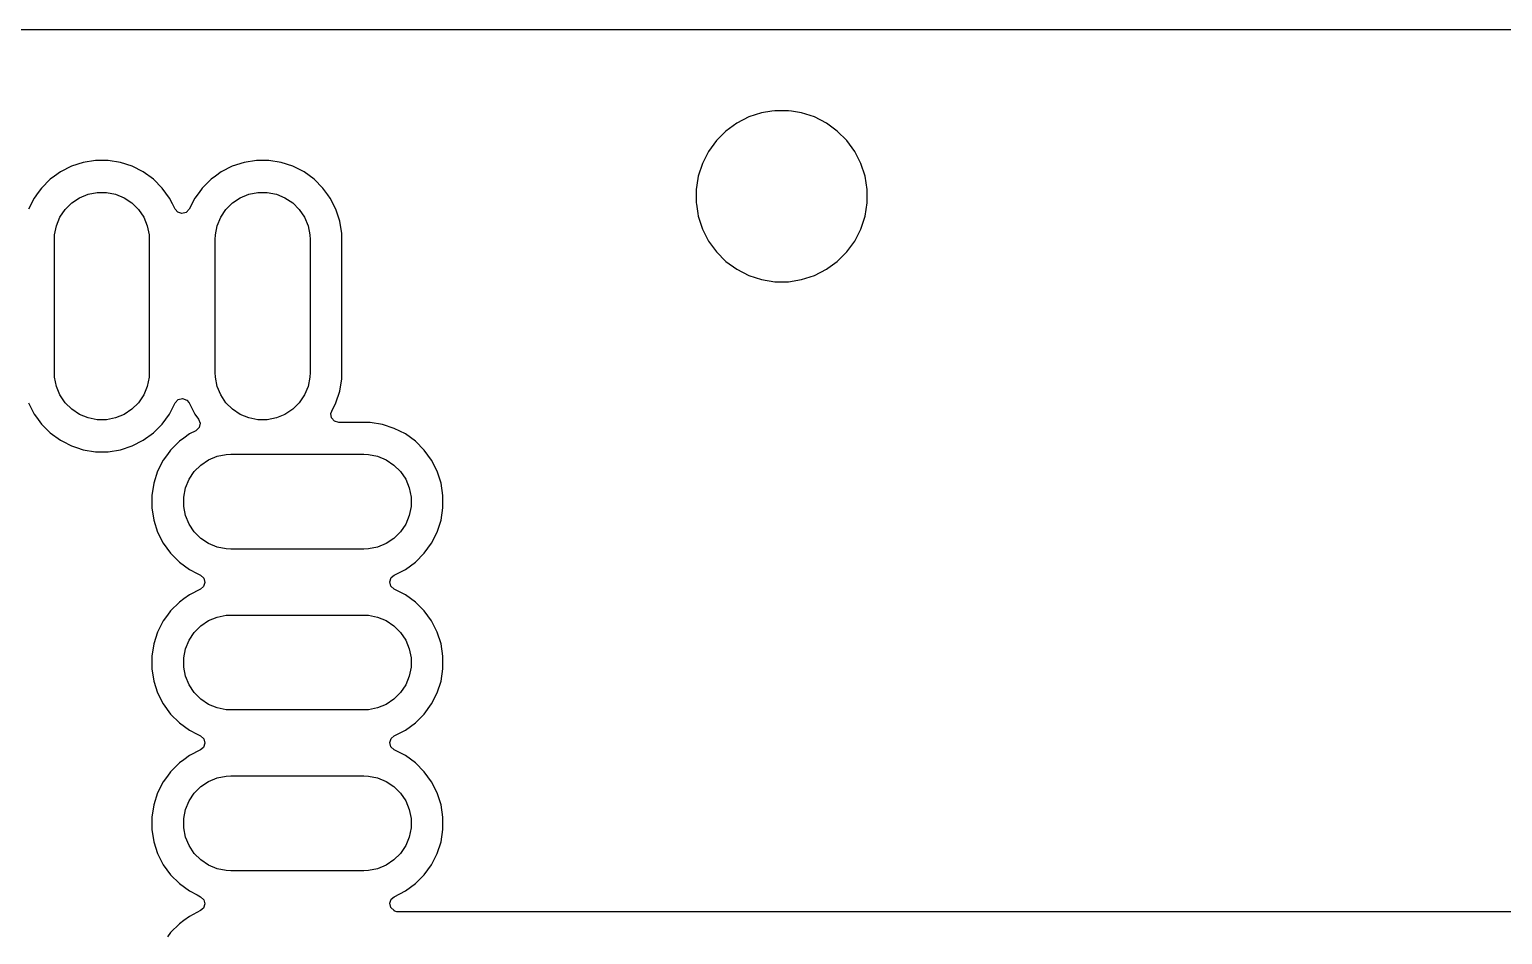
# Model space of a CAD drawing. Extents: x 101 to 185, y -154 to -35.
# Drawn here: x 119.08 to 142.36, y -49.76 to -35.47 of the extents above; entities that cross this region are included whole.
import ezdxf

# ---------------------------------------------------------------- set-up
doc = ezdxf.new("R2010")
doc.units = 0
doc.layers.add('BLACK', color=7, linetype='CONTINUOUS')

msp = doc.modelspace()

# ---------------------------------------------------------------- linework, layer by layer
at = {"layer": 'BLACK', "linetype": 'CONTINUOUS'}
for p, q in [((100.9741, -35.4659), (184.7251, -35.4659)), ((130.813792, -36.757208), (130.65251, -36.782753)), ((130.862463, -36.7495), (130.813792, -36.757208)), ((131.075037, -36.7495), (130.862463, -36.7495)), ((131.123707, -36.757208), (131.075037, -36.7495)), ((131.28499, -36.782753), (131.123707, -36.757208)), ((130.260929, -36.944951), (130.088963, -37.06989)), ((130.450335, -36.848444), (130.260929, -36.944951)), ((130.65251, -36.782753), (130.450335, -36.848444)), ((131.284991, -36.782753), (131.28499, -36.782753)), ((131.284993, -36.782754), (131.284991, -36.782753)), ((131.487162, -36.848443), (131.284993, -36.782754)), ((131.487163, -36.848443), (131.487162, -36.848443)), ((131.487164, -36.848444), (131.487163, -36.848443)), ((131.67657, -36.944951), (131.487164, -36.848444)), ((131.848536, -37.06989), (131.67657, -36.944951)), ((129.93864, -37.220213), (129.813701, -37.392179)), ((130.088963, -37.06989), (129.93864, -37.220213)), ((131.998859, -37.220213), (131.848536, -37.06989)), ((132.123798, -37.392179), (131.998859, -37.220213)), ((129.813701, -37.392179), (129.717194, -37.581585)), ((132.123799, -37.392181), (132.123798, -37.392179)), ((132.123801, -37.392184), (132.123799, -37.392181)), ((132.220307, -37.581588), (132.123801, -37.392184)), ((119.74727, -37.627117), (119.571894, -37.716476)), ((119.934473, -37.56629), (119.74727, -37.627117)), ((120.128878, -37.5355), (119.934473, -37.56629)), ((120.128883, -37.5355), (120.128878, -37.5355)), ((120.325717, -37.5355), (120.128883, -37.5355)), ((120.325722, -37.5355), (120.325717, -37.5355)), ((120.520126, -37.56629), (120.325722, -37.5355)), ((120.707329, -37.627117), (120.520126, -37.56629)), ((120.882705, -37.716476), (120.707329, -37.627117)), ((122.28727, -37.627117), (122.111894, -37.716476)), ((122.474473, -37.56629), (122.28727, -37.627117)), ((122.668878, -37.5355), (122.474473, -37.56629)), ((122.668883, -37.5355), (122.668878, -37.5355)), ((122.865717, -37.5355), (122.668883, -37.5355)), ((122.865722, -37.5355), (122.865717, -37.5355)), ((123.060126, -37.56629), (122.865722, -37.5355)), ((123.247329, -37.627117), (123.060126, -37.56629)), ((123.422705, -37.716476), (123.247329, -37.627117)), ((129.717194, -37.581585), (129.651503, -37.78376)), ((132.285996, -37.783757), (132.220307, -37.581588)), ((119.412651, -37.832174), (119.273474, -37.971351)), ((119.412652, -37.832174), (119.412651, -37.832174)), ((119.412654, -37.832172), (119.412652, -37.832174)), ((119.481041, -37.782485), (119.412654, -37.832172)), ((119.571894, -37.716476), (119.481041, -37.782485)), ((121.041946, -37.832172), (120.882705, -37.716476)), ((121.181128, -37.971354), (121.041946, -37.832172)), ((121.952651, -37.832174), (121.813474, -37.971351)), ((121.952652, -37.832174), (121.952651, -37.832174)), ((121.952654, -37.832172), (121.952652, -37.832174)), ((122.021041, -37.782485), (121.952654, -37.832172)), ((122.111894, -37.716476), (122.021041, -37.782485)), ((123.581946, -37.832172), (123.422705, -37.716476)), ((123.721128, -37.971354), (123.581946, -37.832172)), ((129.628818, -37.926987), (129.61825, -37.993713)), ((129.651503, -37.78376), (129.628818, -37.926987)), ((132.31925, -37.993713), (132.285996, -37.783757)), ((119.157776, -38.130594), (119.067785, -38.307213)), ((119.223785, -38.039741), (119.157776, -38.130594)), ((119.273472, -37.971354), (119.223785, -38.039741)), ((119.273474, -37.971352), (119.273472, -37.971354)), ((119.273474, -37.971351), (119.273474, -37.971352)), ((119.751505, -38.206242), (119.873752, -38.124559)), ((119.873752, -38.124559), (120.009586, -38.068295)), ((120.009586, -38.068295), (120.153787, -38.039611)), ((120.153787, -38.039611), (120.300813, -38.039611)), ((120.300813, -38.039611), (120.445014, -38.068295)), ((120.445014, -38.068295), (120.580848, -38.124559)), ((120.580848, -38.124559), (120.703095, -38.206242)), ((121.296824, -38.130595), (121.181128, -37.971354)), ((121.343187, -38.221588), (121.296824, -38.130595)), ((121.697776, -38.130594), (121.607785, -38.307213)), ((121.763785, -38.039741), (121.697776, -38.130594)), ((121.813472, -37.971354), (121.763785, -38.039741)), ((121.813474, -37.971352), (121.813472, -37.971354)), ((121.813474, -37.971351), (121.813474, -37.971352)), ((122.291505, -38.206242), (122.413752, -38.124559)), ((122.413752, -38.124559), (122.549586, -38.068295)), ((122.549586, -38.068295), (122.693787, -38.039611)), ((122.693787, -38.039611), (122.840813, -38.039611)), ((122.840813, -38.039611), (122.985014, -38.068295)), ((122.985014, -38.068295), (123.120848, -38.124559)), ((123.120848, -38.124559), (123.243095, -38.206242)), ((123.737373, -37.993713), (123.721128, -37.971354)), ((123.798599, -38.077984), (123.737373, -37.993713)), ((123.836823, -38.130594), (123.798599, -38.077984)), ((123.926182, -38.30597), (123.836823, -38.130594)), ((129.61825, -37.993713), (129.61825, -38.206287)), ((132.31925, -38.206287), (132.31925, -37.993713)), ((119.565859, -38.432452), (119.647542, -38.310205)), ((119.647542, -38.310205), (119.751505, -38.206242)), ((120.703095, -38.206242), (120.807058, -38.310205)), ((120.807058, -38.310205), (120.888741, -38.432452)), ((121.386815, -38.307213), (121.343187, -38.221588)), ((121.425855, -38.352267), (121.386815, -38.307213)), ((121.49199, -38.374804), (121.425855, -38.352267)), ((121.559811, -38.358009), (121.49199, -38.374804)), ((121.607785, -38.307213), (121.559811, -38.358009)), ((122.105859, -38.432452), (122.187542, -38.310205)), ((122.187542, -38.310205), (122.291505, -38.206242)), ((123.243095, -38.206242), (123.347058, -38.310205)), ((123.347058, -38.310205), (123.428741, -38.432452)), ((123.987009, -38.493173), (123.926182, -38.30597)), ((129.61825, -38.206287), (129.621583, -38.227331)), ((129.621583, -38.227331), (129.64494, -38.374804)), ((129.64494, -38.374804), (129.651504, -38.416243)), ((132.285996, -38.416243), (132.31925, -38.206287)), ((119.480911, -38.712487), (119.509595, -38.568286)), ((119.509595, -38.568286), (119.565859, -38.432452)), ((120.888741, -38.432452), (120.945005, -38.568286)), ((120.945005, -38.568286), (120.973689, -38.712487)), ((122.020911, -38.712487), (122.049595, -38.568286)), ((122.049595, -38.568286), (122.105859, -38.432452)), ((123.428741, -38.432452), (123.485005, -38.568286)), ((123.485005, -38.568286), (123.513689, -38.712487)), ((124.0178, -38.687577), (123.987009, -38.493173)), ((129.651504, -38.416243), (129.717192, -38.61841)), ((129.717192, -38.61841), (129.717194, -38.618414)), ((129.717194, -38.618414), (129.813701, -38.80782)), ((132.123801, -38.807816), (132.220307, -38.618412)), ((132.220307, -38.618412), (132.285996, -38.416243)), ((119.4773, -38.786), (119.480911, -38.712487)), ((119.4773, -40.886), (119.4773, -38.786)), ((120.973689, -38.712487), (120.9773, -38.786)), ((120.9773, -38.786), (120.9773, -40.886)), ((122.0173, -38.786), (122.020911, -38.712487)), ((122.0173, -40.886), (122.0173, -38.786)), ((123.513689, -38.712487), (123.5173, -38.786)), ((123.5173, -38.786), (123.5173, -40.886)), ((124.0178, -40.984422), (124.0178, -38.687577)), ((129.813701, -38.80782), (129.93864, -38.979786)), ((131.998859, -38.979786), (132.123798, -38.80782)), ((132.123797, -38.80782), (132.123801, -38.807816)), ((132.123798, -38.80782), (132.123797, -38.80782)), ((129.93864, -38.979786), (130.088963, -39.130109)), ((131.848542, -39.130104), (131.998854, -38.979792)), ((131.998854, -38.979792), (131.998856, -38.979788)), ((131.998856, -38.979788), (131.998859, -38.979786)), ((130.088963, -39.130109), (130.260929, -39.255048)), ((130.260929, -39.255048), (130.260931, -39.255049)), ((130.260931, -39.255049), (130.260934, -39.255051)), ((130.260934, -39.255051), (130.450338, -39.351557)), ((131.487162, -39.351557), (131.676566, -39.255051)), ((131.676566, -39.255051), (131.698539, -39.239086)), ((131.698539, -39.239086), (131.848536, -39.130109)), ((131.848536, -39.130109), (131.848538, -39.130106)), ((131.848538, -39.130106), (131.848542, -39.130104)), ((130.450338, -39.351557), (130.652507, -39.417246)), ((130.652507, -39.417246), (130.862463, -39.4505)), ((130.862463, -39.4505), (130.862464, -39.4505)), ((130.862464, -39.4505), (131.075036, -39.4505)), ((131.075036, -39.4505), (131.075037, -39.4505)), ((131.075037, -39.4505), (131.284993, -39.417246)), ((131.284993, -39.417246), (131.487162, -39.351557)), ((119.480911, -40.959513), (119.4773, -40.886)), ((119.509595, -41.103714), (119.480911, -40.959513)), ((120.973689, -40.959513), (120.945005, -41.103714)), ((120.9773, -40.886), (120.973689, -40.959513)), ((122.020911, -40.959513), (122.0173, -40.886)), ((122.049595, -41.103714), (122.020911, -40.959513)), ((123.513689, -40.959513), (123.485005, -41.103714)), ((123.5173, -40.886), (123.513689, -40.959513)), ((119.565859, -41.239548), (119.509595, -41.103714)), ((120.945005, -41.103714), (120.888741, -41.239548)), ((122.105859, -41.239548), (122.049595, -41.103714)), ((123.485005, -41.103714), (123.428741, -41.239548)), ((123.926184, -41.366025), (123.987009, -41.178826)), ((123.987009, -41.178826), (124.0178, -40.984422)), ((119.067785, -41.364787), (119.157774, -41.541403)), ((119.647542, -41.361795), (119.565859, -41.239548)), ((119.751505, -41.465758), (119.647542, -41.361795)), ((120.807058, -41.361795), (120.703095, -41.465758)), ((120.888741, -41.239548), (120.807058, -41.361795)), ((121.296824, -41.541405), (121.386184, -41.366025)), ((121.386184, -41.366025), (121.386815, -41.364787)), ((121.386815, -41.364787), (121.434789, -41.31399)), ((121.434789, -41.31399), (121.50261, -41.297195)), ((121.50261, -41.297195), (121.568745, -41.319732)), ((121.568745, -41.319732), (121.607785, -41.364787)), ((121.607785, -41.364787), (121.697774, -41.541403)), ((122.187542, -41.361795), (122.105859, -41.239548)), ((122.291505, -41.465758), (122.187542, -41.361795)), ((123.347058, -41.361795), (123.243095, -41.465758)), ((123.428741, -41.239548), (123.347058, -41.361795)), ((123.860364, -41.495205), (123.926182, -41.366029)), ((123.926182, -41.366028), (123.926184, -41.366025)), ((123.926182, -41.366029), (123.926182, -41.366028)), ((119.157774, -41.541403), (119.192534, -41.589246)), ((119.192534, -41.589246), (119.273472, -41.700646)), ((119.873752, -41.547441), (119.751505, -41.465758)), ((120.009586, -41.603705), (119.873752, -41.547441)), ((120.153787, -41.632389), (120.009586, -41.603705)), ((120.300813, -41.632389), (120.153787, -41.632389)), ((120.445014, -41.603705), (120.300813, -41.632389)), ((120.580848, -41.547441), (120.445014, -41.603705)), ((120.703095, -41.465758), (120.580848, -41.547441)), ((121.181128, -41.700646), (121.296824, -41.541405)), ((121.697774, -41.541403), (121.756301, -41.621957)), ((121.756301, -41.621957), (121.779781, -41.687763)), ((122.413752, -41.547441), (122.291505, -41.465758)), ((122.549586, -41.603705), (122.413752, -41.547441)), ((122.693787, -41.632389), (122.549586, -41.603705)), ((122.840813, -41.632389), (122.693787, -41.632389)), ((122.985014, -41.603705), (122.840813, -41.632389)), ((123.120848, -41.547441), (122.985014, -41.603705)), ((123.243095, -41.465758), (123.120848, -41.547441)), ((123.848111, -41.533853), (123.860364, -41.495205)), ((123.858055, -41.603011), (123.848111, -41.533853)), ((123.90381, -41.655815), (123.858055, -41.603011)), ((123.970849, -41.6755), (123.90381, -41.655815)), ((119.273472, -41.700646), (119.412654, -41.839828)), ((119.412654, -41.839828), (119.571895, -41.955524)), ((120.882705, -41.955524), (121.041946, -41.839828)), ((121.041946, -41.839828), (121.181128, -41.700646)), ((121.611894, -41.856476), (121.521041, -41.922485)), ((121.712278, -41.805328), (121.611894, -41.856476)), ((121.71385, -41.804512), (121.712278, -41.805328)), ((121.763956, -41.755817), (121.71385, -41.804512)), ((121.779781, -41.687763), (121.763956, -41.755817)), ((124.465717, -41.6755), (123.970849, -41.6755)), ((124.465722, -41.6755), (124.465717, -41.6755)), ((124.660126, -41.70629), (124.465722, -41.6755)), ((124.847329, -41.767117), (124.660126, -41.70629)), ((125.022705, -41.856476), (124.847329, -41.767117)), ((125.181946, -41.972172), (125.022705, -41.856476)), ((119.571895, -41.955524), (119.604569, -41.972172)), ((119.604569, -41.972172), (119.74727, -42.044882)), ((119.74727, -42.044882), (119.747272, -42.044882)), ((119.747272, -42.044882), (119.747275, -42.044884)), ((119.747275, -42.044884), (119.82723, -42.070863)), ((119.82723, -42.070863), (119.934473, -42.105709)), ((119.934473, -42.105709), (120.128878, -42.1365)), ((120.325722, -42.1365), (120.520126, -42.105709)), ((120.520126, -42.105709), (120.707325, -42.044884)), ((120.707325, -42.044884), (120.882705, -41.955524)), ((121.313472, -42.111354), (121.263785, -42.179741)), ((121.313474, -42.111352), (121.313472, -42.111354)), ((121.452651, -41.972174), (121.313474, -42.111351)), ((121.313474, -42.111351), (121.313474, -42.111352)), ((121.452652, -41.972174), (121.452651, -41.972174)), ((121.452654, -41.972172), (121.452652, -41.972174)), ((121.521041, -41.922485), (121.452654, -41.972172)), ((125.321128, -42.111354), (125.181946, -41.972172)), ((125.436823, -42.270594), (125.321128, -42.111354)), ((120.128878, -42.1365), (120.128883, -42.1365)), ((120.128883, -42.1365), (120.325722, -42.1365)), ((121.197776, -42.270594), (121.108417, -42.44597)), ((121.263785, -42.179741), (121.197776, -42.270594)), ((121.687542, -42.450205), (121.791505, -42.346242)), ((121.791505, -42.346242), (121.913752, -42.264559)), ((121.913752, -42.264559), (122.049586, -42.208295)), ((122.049586, -42.208295), (122.193787, -42.179611)), ((122.193787, -42.179611), (122.2673, -42.176)), ((122.2673, -42.176), (124.3673, -42.176)), ((124.3673, -42.176), (124.440813, -42.179611)), ((124.440813, -42.179611), (124.585014, -42.208295)), ((124.585014, -42.208295), (124.720848, -42.264559)), ((124.720848, -42.264559), (124.843095, -42.346242)), ((124.843095, -42.346242), (124.947058, -42.450205)), ((125.526182, -42.44597), (125.436823, -42.270594)), ((121.108417, -42.44597), (121.04759, -42.633173)), ((121.549595, -42.708286), (121.605859, -42.572452)), ((121.605859, -42.572452), (121.687542, -42.450205)), ((124.947058, -42.450205), (125.028741, -42.572452)), ((125.028741, -42.572452), (125.085005, -42.708286)), ((125.587009, -42.633173), (125.526182, -42.44597)), ((121.04759, -42.633173), (121.0168, -42.827577)), ((121.520911, -42.852487), (121.549595, -42.708286)), ((125.085005, -42.708286), (125.113689, -42.852487)), ((125.6178, -42.827577), (125.587009, -42.633173)), ((121.0168, -42.827577), (121.0168, -43.024422)), ((121.0168, -43.024422), (121.04759, -43.218826)), ((121.520911, -42.999513), (121.520911, -42.852487)), ((121.549595, -43.143714), (121.520911, -42.999513)), ((125.113689, -42.999513), (125.085005, -43.143714)), ((125.113689, -42.852487), (125.113689, -42.999513)), ((125.587009, -43.218826), (125.6178, -43.024422)), ((125.6178, -43.024422), (125.6178, -42.827577)), ((121.04759, -43.218826), (121.108417, -43.406029)), ((121.605859, -43.279548), (121.549595, -43.143714)), ((121.687542, -43.401795), (121.605859, -43.279548)), ((125.028741, -43.279548), (124.947058, -43.401795)), ((125.085005, -43.143714), (125.028741, -43.279548)), ((125.526184, -43.406025), (125.587009, -43.218826)), ((121.108417, -43.406029), (121.197776, -43.581405)), ((121.791505, -43.505758), (121.687542, -43.401795)), ((121.913752, -43.587441), (121.791505, -43.505758)), ((124.843095, -43.505758), (124.720848, -43.587441)), ((124.947058, -43.401795), (124.843095, -43.505758)), ((125.436824, -43.581405), (125.526184, -43.406025)), ((121.197776, -43.581405), (121.313472, -43.740646)), ((121.313472, -43.740646), (121.452654, -43.879828)), ((122.049586, -43.643705), (121.913752, -43.587441)), ((122.193787, -43.672389), (122.049586, -43.643705)), ((122.2673, -43.676), (122.193787, -43.672389)), ((124.3673, -43.676), (122.2673, -43.676)), ((124.440813, -43.672389), (124.3673, -43.676)), ((124.585014, -43.643705), (124.440813, -43.672389)), ((124.720848, -43.587441), (124.585014, -43.643705)), ((125.181946, -43.879828), (125.321128, -43.740646)), ((125.321128, -43.740646), (125.436824, -43.581405)), ((121.452654, -43.879828), (121.611895, -43.995524)), ((125.022705, -43.995524), (125.181946, -43.879828)), ((121.611895, -43.995524), (121.735292, -44.058397)), ((121.735292, -44.058397), (121.788513, -44.085515)), ((121.788513, -44.085515), (121.839309, -44.133489)), ((121.856104, -44.20131), (121.833567, -44.267445)), ((121.839309, -44.133489), (121.856104, -44.20131)), ((124.778495, -44.19069), (124.801032, -44.124555)), ((124.79529, -44.258511), (124.778495, -44.19069)), ((124.801032, -44.124555), (124.846087, -44.085515)), ((124.846087, -44.085515), (125.022703, -43.995525)), ((125.022702, -43.995525), (125.022705, -43.995524)), ((125.022703, -43.995525), (125.022702, -43.995525)), ((121.611894, -44.396476), (121.521041, -44.462485)), ((121.788513, -44.306485), (121.611894, -44.396476)), ((121.833567, -44.267445), (121.788513, -44.306485)), ((124.846087, -44.306485), (124.79529, -44.258511)), ((125.022703, -44.396474), (124.846087, -44.306485)), ((125.102325, -44.454324), (125.022703, -44.396474)), ((125.181946, -44.512172), (125.102325, -44.454324)), ((121.313472, -44.651354), (121.263785, -44.719741)), ((121.313474, -44.651352), (121.313472, -44.651354)), ((121.452651, -44.512174), (121.313474, -44.651351)), ((121.313474, -44.651351), (121.313474, -44.651352)), ((121.452652, -44.512174), (121.452651, -44.512174)), ((121.452654, -44.512172), (121.452652, -44.512174)), ((121.521041, -44.462485), (121.452654, -44.512172)), ((125.321128, -44.651354), (125.181946, -44.512172)), ((125.436823, -44.810594), (125.321128, -44.651354)), ((121.197776, -44.810594), (121.108417, -44.98597)), ((121.263785, -44.719741), (121.197776, -44.810594)), ((121.687542, -44.990205), (121.791505, -44.886242)), ((121.791505, -44.886242), (121.913752, -44.804559)), ((121.913752, -44.804559), (122.049586, -44.748295)), ((122.049586, -44.748295), (122.193787, -44.719611)), ((122.193787, -44.719611), (122.2673, -44.716)), ((122.2673, -44.716), (124.3673, -44.716)), ((124.3673, -44.716), (124.440813, -44.719611)), ((124.440813, -44.719611), (124.585014, -44.748295)), ((124.585014, -44.748295), (124.720848, -44.804559)), ((124.720848, -44.804559), (124.843095, -44.886242)), ((124.843095, -44.886242), (124.947058, -44.990205)), ((125.526182, -44.98597), (125.436823, -44.810594)), ((121.108417, -44.98597), (121.04759, -45.173173)), ((121.549595, -45.248286), (121.605859, -45.112452)), ((121.605859, -45.112452), (121.687542, -44.990205)), ((124.947058, -44.990205), (125.028741, -45.112452)), ((125.028741, -45.112452), (125.085005, -45.248286)), ((125.587009, -45.173173), (125.526182, -44.98597)), ((121.04759, -45.173173), (121.0168, -45.367577)), ((121.0168, -45.367577), (121.0168, -45.564422)), ((121.520911, -45.392487), (121.549595, -45.248286)), ((125.085005, -45.248286), (125.113689, -45.392487)), ((125.6178, -45.367577), (125.587009, -45.173173)), ((125.6178, -45.564422), (125.6178, -45.367577)), ((121.0168, -45.564422), (121.04759, -45.758826)), ((121.520911, -45.539513), (121.520911, -45.392487)), ((121.549595, -45.683714), (121.520911, -45.539513)), ((125.113689, -45.539513), (125.085005, -45.683714)), ((125.113689, -45.392487), (125.113689, -45.539513)), ((125.587009, -45.758826), (125.6178, -45.564422)), ((121.04759, -45.758826), (121.108417, -45.946029)), ((121.605859, -45.819548), (121.549595, -45.683714)), ((121.687542, -45.941795), (121.605859, -45.819548)), ((125.028741, -45.819548), (124.947058, -45.941795)), ((125.085005, -45.683714), (125.028741, -45.819548)), ((125.526184, -45.946025), (125.587009, -45.758826)), ((121.108417, -45.946029), (121.197776, -46.121405)), ((121.791505, -46.045758), (121.687542, -45.941795)), ((121.913752, -46.127441), (121.791505, -46.045758)), ((124.843095, -46.045758), (124.720848, -46.127441)), ((124.947058, -45.941795), (124.843095, -46.045758)), ((125.436824, -46.121405), (125.526184, -45.946025)), ((121.197776, -46.121405), (121.313472, -46.280646)), ((121.313472, -46.280646), (121.452654, -46.419828)), ((122.049586, -46.183705), (121.913752, -46.127441)), ((122.193787, -46.212389), (122.049586, -46.183705)), ((122.2673, -46.216), (122.193787, -46.212389)), ((124.3673, -46.216), (122.2673, -46.216)), ((124.440813, -46.212389), (124.3673, -46.216)), ((124.585014, -46.183705), (124.440813, -46.212389)), ((124.720848, -46.127441), (124.585014, -46.183705)), ((125.181946, -46.419828), (125.321128, -46.280646)), ((125.321128, -46.280646), (125.436824, -46.121405)), ((121.452654, -46.419828), (121.611895, -46.535524)), ((121.611895, -46.535524), (121.735292, -46.598397)), ((124.846087, -46.625515), (125.022703, -46.535525)), ((125.022702, -46.535525), (125.022705, -46.535524)), ((125.022703, -46.535525), (125.022702, -46.535525)), ((125.022705, -46.535524), (125.181946, -46.419828)), ((121.735292, -46.598397), (121.788513, -46.625515)), ((121.788513, -46.625515), (121.839309, -46.673489)), ((121.856104, -46.74131), (121.833567, -46.807445)), ((121.839309, -46.673489), (121.856104, -46.74131)), ((124.778495, -46.73069), (124.801032, -46.664555)), ((124.79529, -46.798511), (124.778495, -46.73069)), ((124.801032, -46.664555), (124.846087, -46.625515)), ((121.521041, -47.002485), (121.452654, -47.052172)), ((121.611894, -46.936476), (121.521041, -47.002485)), ((121.788513, -46.846485), (121.611894, -46.936476)), ((121.833567, -46.807445), (121.788513, -46.846485)), ((124.846087, -46.846485), (124.79529, -46.798511)), ((125.022703, -46.936474), (124.846087, -46.846485)), ((125.102325, -46.994324), (125.022703, -46.936474)), ((125.181946, -47.052172), (125.102325, -46.994324)), ((121.313472, -47.191354), (121.263785, -47.259741)), ((121.313474, -47.191352), (121.313472, -47.191354)), ((121.452651, -47.052174), (121.313474, -47.191351)), ((121.313474, -47.191351), (121.313474, -47.191352)), ((121.452652, -47.052174), (121.452651, -47.052174)), ((121.452654, -47.052172), (121.452652, -47.052174)), ((125.321128, -47.191354), (125.181946, -47.052172)), ((125.436823, -47.350594), (125.321128, -47.191354)), ((121.197776, -47.350594), (121.108417, -47.52597)), ((121.263785, -47.259741), (121.197776, -47.350594)), ((121.687542, -47.530205), (121.791505, -47.426242)), ((121.791505, -47.426242), (121.913752, -47.344559)), ((121.913752, -47.344559), (122.049586, -47.288295)), ((122.049586, -47.288295), (122.193787, -47.259611)), ((122.193787, -47.259611), (122.2673, -47.256)), ((122.2673, -47.256), (124.3673, -47.256)), ((124.3673, -47.256), (124.440813, -47.259611)), ((124.440813, -47.259611), (124.585014, -47.288295)), ((124.585014, -47.288295), (124.720848, -47.344559)), ((124.720848, -47.344559), (124.843095, -47.426242)), ((124.843095, -47.426242), (124.947058, -47.530205)), ((125.526182, -47.52597), (125.436823, -47.350594)), ((121.04759, -47.713173), (121.0168, -47.907577)), ((121.108417, -47.52597), (121.04759, -47.713173)), ((121.549595, -47.788286), (121.605859, -47.652452)), ((121.605859, -47.652452), (121.687542, -47.530205)), ((124.947058, -47.530205), (125.028741, -47.652452)), ((125.028741, -47.652452), (125.085005, -47.788286)), ((125.587009, -47.713173), (125.526182, -47.52597)), ((125.6178, -47.907577), (125.587009, -47.713173)), ((121.0168, -47.907577), (121.0168, -48.104422)), ((121.520911, -47.932487), (121.549595, -47.788286)), ((121.520911, -48.079513), (121.520911, -47.932487)), ((125.085005, -47.788286), (125.113689, -47.932487)), ((125.113689, -47.932487), (125.113689, -48.079513)), ((125.6178, -48.104422), (125.6178, -47.907577)), ((121.0168, -48.104422), (121.04759, -48.298826)), ((121.549595, -48.223714), (121.520911, -48.079513)), ((125.113689, -48.079513), (125.085005, -48.223714)), ((125.587009, -48.298826), (125.6178, -48.104422)), ((121.04759, -48.298826), (121.108417, -48.486029)), ((121.605859, -48.359548), (121.549595, -48.223714)), ((121.687542, -48.481795), (121.605859, -48.359548)), ((125.028741, -48.359548), (124.947058, -48.481795)), ((125.085005, -48.223714), (125.028741, -48.359548)), ((125.526184, -48.486025), (125.587009, -48.298826)), ((121.108417, -48.486029), (121.197776, -48.661405)), ((121.791505, -48.585758), (121.687542, -48.481795)), ((121.913752, -48.667441), (121.791505, -48.585758)), ((124.843095, -48.585758), (124.720848, -48.667441)), ((124.947058, -48.481795), (124.843095, -48.585758)), ((125.436824, -48.661405), (125.526184, -48.486025)), ((121.197776, -48.661405), (121.313472, -48.820646)), ((121.313472, -48.820646), (121.452654, -48.959828)), ((122.049586, -48.723705), (121.913752, -48.667441)), ((122.193787, -48.752389), (122.049586, -48.723705)), ((122.2673, -48.756), (122.193787, -48.752389)), ((124.3673, -48.756), (122.2673, -48.756)), ((124.440813, -48.752389), (124.3673, -48.756)), ((124.585014, -48.723705), (124.440813, -48.752389)), ((124.720848, -48.667441), (124.585014, -48.723705)), ((125.181946, -48.959828), (125.321128, -48.820646)), ((125.321128, -48.820646), (125.436824, -48.661405)), ((121.452654, -48.959828), (121.611895, -49.075524)), ((121.611895, -49.075524), (121.735292, -49.138397)), ((124.846087, -49.165515), (125.022703, -49.075525)), ((125.022702, -49.075525), (125.022705, -49.075524)), ((125.022703, -49.075525), (125.022702, -49.075525)), ((125.022705, -49.075524), (125.181946, -48.959828)), ((121.735292, -49.138397), (121.788513, -49.165515)), ((121.788513, -49.165515), (121.839309, -49.213489)), ((121.856104, -49.28131), (121.833567, -49.347445)), ((121.839309, -49.213489), (121.856104, -49.28131)), ((124.778495, -49.270689), (124.801032, -49.204555)), ((124.79529, -49.33851), (124.778495, -49.270689)), ((124.846086, -49.386485), (124.79529, -49.33851)), ((124.801032, -49.204555), (124.846087, -49.165515)), ((121.521041, -49.542485), (121.452654, -49.592172)), ((121.611894, -49.476476), (121.521041, -49.542485)), ((121.788513, -49.386485), (121.611894, -49.476476)), ((121.833567, -49.347445), (121.788513, -49.386485)), ((124.847323, -49.387115), (124.846086, -49.386485)), ((124.847325, -49.387116), (124.847323, -49.387115)), ((124.857373, -49.392235), (124.847325, -49.387116)), ((124.890779, -49.403619), (124.857373, -49.392235)), ((124.900661, -49.402627), (124.890779, -49.403619)), ((124.913666, -49.40575), (124.900661, -49.402627)), ((169.600581, -49.40575), (124.913666, -49.40575)), ((121.313472, -49.731354), (121.263785, -49.799741)), ((121.313474, -49.731352), (121.313472, -49.731354)), ((121.452651, -49.592174), (121.313474, -49.731351)), ((121.313474, -49.731351), (121.313474, -49.731352)), ((121.452652, -49.592174), (121.452651, -49.592174)), ((121.452654, -49.592172), (121.452652, -49.592174))]:
    msp.add_line(p, q, dxfattribs=at)

doc.saveas('drawing.dxf')
